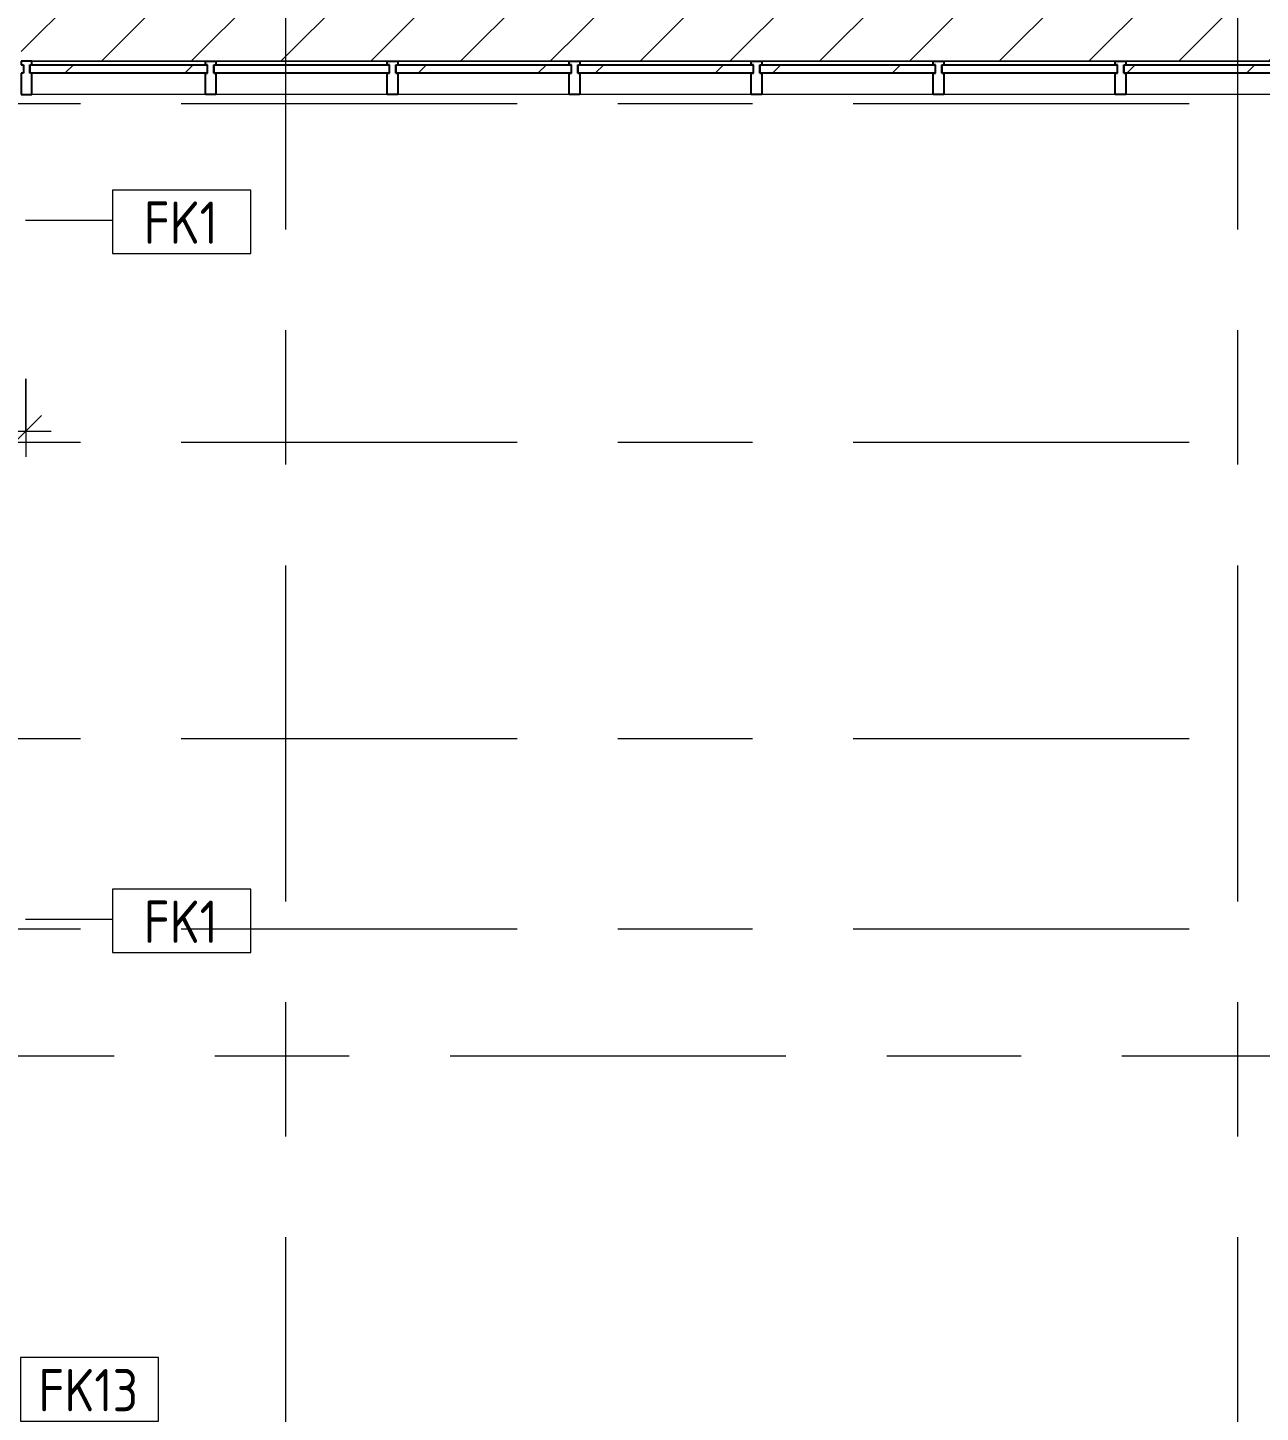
# Model space of a CAD drawing. Header units: millimetres. Extents: x -3245 to 186632, y -8553 to 29000.
# Drawn here: x 6791 to 12615, y 8816 to 15358 of the extents above; entities that cross this region are included whole.
import ezdxf

# ---------------------------------------------------------------- set-up
doc = ezdxf.new("R2010")
doc.units = ezdxf.units.MM
doc.linetypes.add('Осевая', pattern=[3175, 635, -476.25, 1587.5, -476.25])
for name, color, linetype, lineweight in [('A-ANNO-DIMS', 7, 'Continuous', 9), ('A-ANNO-DIMS-100', 7, 'Continuous', 9), ('A-DETL', 7, 'Continuous', 9), ('A-GLAZ-CURT', 7, 'Continuous', 9), ('A-GLAZ-CURT-1', 7, 'Continuous', 25), ('A-GLAZ-CWMG', 7, 'Continuous', 9), ('A-GLAZ-CWMG-1', 7, 'Continuous', 25), ('A-WALL-IDEN', 7, 'Continuous', 9), ('Оси-2', 7, 'Осевая', 9)]:
    doc.layers.add(name, color=color, linetype=linetype, lineweight=lineweight)
doc.layers.add('A-DETL-GENF-2', color=7, linetype='Continuous', lineweight=9, true_color=0xc0c0c0)
doc.styles.add('GOST Common', font='GOST_Common.ttf', dxfattribs={"width": 0.9, "height": 200})
doc.styles.add('ISOCPEUR', font='isocpeur.ttf', dxfattribs={"width": 0.9, "height": 250})
doc.dimstyles.new('ISO-2_5_0_9К_БОЛЬШОЙ', dxfattribs={"dimscale": 304.8, "dimtxt": 248.995294, "dimasz": 0.492126, "dimexe": 0.393701, "dimexo": 0.984252, "dimgap": 0, "dimtad": 1, "dimdec": 0, "dimrnd": 10, "dimzin": 0, "dimdsep": 46, "dimtxsty": 'ISOCPEUR', "dimblk1": 'OBLIQUE', "dimblk2": 'OBLIQUE', "dimsah": 1, "dimcen": 0.09, "dimdle": 0.393701, "dimazin": 0, "dimtfac": 1, "dimtdec": 4, "dimtix": 1, "dimtmove": 0, "dimatfit": 3, "dimfxl": 1, "dimtvp": 1, "dimtolj": 1, "dimtzin": 0, "dimarcsym": 2})

# ---------------------------------------------------------------- blocks, each defined once
blk = doc.blocks.new('Системная панель - Стекло - 40мм-23997895-План отделки стен 2 этажа в осях 1-12')
at = {"layer": 'A-GLAZ-CURT'}
h = blk.add_hatch(dxfattribs=at)
h.set_pattern_fill('FP_81', color=256, style=0, pattern_type=2)
h.set_pattern_definition([(45, (-7320, -15083), (-282.843, 282.843), [200, -600]), (45, (-7520, -15183), (-282.843, 282.843), [600, -200]), (45, (-7120, -15283), (-282.843, 282.843), [200, -600])])
h.paths.add_polyline_path([(420, -40), (420, 0), (-420, 0), (-420, -40), (-326.5, -40)])
at = {"layer": 'A-GLAZ-CURT-1'}
for p, q in [((-420, 0), (420, 0)), ((-420, -40), (-420, 0)), ((420, -40), (420, 0)), ((420, -40), (-420, -40))]:
    blk.add_line(p, q, dxfattribs=at)
blk = doc.blocks.new('Прямоугольный импост - Импост структурный с накладкой - 160мм-23771928-План отделки стен 2 этажа в осях 1-12')
at = {"layer": 'A-GLAZ-CWMG'}
for p, q in [((7630, 15200), (6810, 15200)), ((7630, 15043), (6810, 15043))]:
    blk.add_line(p, q, dxfattribs=at)
blk = doc.blocks.new('Прямоугольный импост - Импост структурный с накладкой - 160мм-23997897-План отделки стен 2 этажа в осях 1-12')
at = {"layer": 'A-GLAZ-CWMG-1'}
for p, q in [((0, 140), (-50, 140)), ((-50, 140), (-50, 40)), ((0, 40), (0, 140)), ((-50, 40), (-40, 40)), ((-40, 0), (-40, 40)), ((-10, 0), (-10, 40)), ((-10, 40), (0, 40)), ((0, 0), (-10, 0)), ((0, -17), (0, 0)), ((-40, 0), (-50, 0)), ((-50, 0), (-50, -17)), ((-50, -17), (0, -17))]:
    blk.add_line(p, q, dxfattribs=at)
blk = doc.blocks.new('Системная панель - Стекло - 40мм-23997899-План отделки стен 2 этажа в осях 1-12')
at = {"layer": 'A-GLAZ-CURT-1'}
for p, q in [((-415, 0), (415, 0)), ((-415, -40), (-415, 0)), ((415, -40), (415, 0)), ((415, -40), (-415, -40))]:
    blk.add_line(p, q, dxfattribs=at)
blk = doc.blocks.new('Прямоугольный импост - Импост структурный с накладкой - 160мм-23771909-План отделки стен 2 этажа в осях 1-12')
at = {"layer": 'A-GLAZ-CWMG'}
for p, q in [((11930, 15200), (11120, 15200)), ((11930, 15043), (11120, 15043))]:
    blk.add_line(p, q, dxfattribs=at)
blk = doc.blocks.new('Прямоугольный импост - Импост структурный с накладкой - 160мм-23997894-План отделки стен 2 этажа в осях 1-12')
at = {"layer": 'A-GLAZ-CWMG-1'}
for p, q in [((25, 140), (-25, 140)), ((-25, 140), (-25, 40)), ((25, 40), (25, 140)), ((-25, 40), (-15, 40)), ((-15, 0), (-25, 0)), ((-25, 0), (-25, -17)), ((-15, 40), (-15, 0)), ((15, 0), (15, 40)), ((15, 40), (25, 40)), ((-25, -17), (25, -17)), ((15, 0), (25, 0)), ((25, -17), (25, 0))]:
    blk.add_line(p, q, dxfattribs=at)
blk = doc.blocks.new('Системная панель - Стекло - 40мм-V73-План отделки стен 2 этажа в осях 1-12')
at = {"layer": 'A-GLAZ-CURT'}
h = blk.add_hatch(dxfattribs=at)
h.set_pattern_fill('FP_84', color=256, style=0, pattern_type=2)
h.set_pattern_definition([(45, (-9045, -15083), (-282.843, 282.843), [200, -600]), (45, (-9245, -15183), (-282.843, 282.843), [600, -200]), (45, (-8845, -15283), (-282.843, 282.843), [200, -600])])
h.paths.add_polyline_path([(415, -40), (415, 0), (-415, 0), (-415, -40)])
at = {"layer": 'A-GLAZ-CURT-1'}
for p, q in [((-415, 0), (415, 0)), ((-415, -40), (-415, 0)), ((415, -40), (415, 0)), ((415, -40), (-415, -40))]:
    blk.add_line(p, q, dxfattribs=at)
blk = doc.blocks.new('Системная панель - Стекло - 40мм-V74-План отделки стен 2 этажа в осях 1-12')
at = {"layer": 'A-GLAZ-CURT'}
h = blk.add_hatch(dxfattribs=at)
h.set_pattern_fill('FP_85', color=256, style=0, pattern_type=2)
h.set_pattern_definition([(45, (-9905, -15083), (-282.843, 282.843), [200, -600]), (45, (-10105, -15183), (-282.843, 282.843), [600, -200]), (45, (-9705, -15283), (-282.843, 282.843), [200, -600])])
h.paths.add_polyline_path([(415, -40), (415, 0), (-415, 0), (-415, -40), (-227.7, -40)])
at = {"layer": 'A-GLAZ-CURT-1'}
for p, q in [((-415, 0), (415, 0)), ((-415, -40), (-415, 0)), ((415, -40), (415, 0)), ((415, -40), (-415, -40))]:
    blk.add_line(p, q, dxfattribs=at)
blk = doc.blocks.new('Системная панель - Стекло - 40мм-V75-План отделки стен 2 этажа в осях 1-12')
at = {"layer": 'A-GLAZ-CURT-1'}
for p, q in [((-415, 0), (415, 0)), ((-415, -40), (-415, 0)), ((415, -40), (415, 0)), ((415, -40), (-415, -40))]:
    blk.add_line(p, q, dxfattribs=at)
blk = doc.blocks.new('Системная панель - Стекло - 40мм-V76-План отделки стен 2 этажа в осях 1-12')
at = {"layer": 'A-GLAZ-CURT'}
h = blk.add_hatch(dxfattribs=at)
h.set_pattern_fill('FP_86', color=256, style=0, pattern_type=2)
h.set_pattern_definition([(45, (-12485, -15083), (-282.843, 282.843), [200, -600]), (45, (-12685, -15183), (-282.843, 282.843), [600, -200]), (45, (-12285, -15283), (-282.843, 282.843), [200, -600])])
h.paths.add_polyline_path([(415, -40), (415, 0), (-415, 0), (-415, -40), (-123.8, -40)])
at = {"layer": 'A-GLAZ-CURT-1'}
for p, q in [((-415, 0), (415, 0)), ((-415, -40), (-415, 0)), ((415, -40), (415, 0)), ((415, -40), (-415, -40))]:
    blk.add_line(p, q, dxfattribs=at)
blk = doc.blocks.new('Системная панель - Стекло - 40мм-V77-План отделки стен 2 этажа в осях 1-12')
at = {"layer": 'A-GLAZ-CURT'}
h = blk.add_hatch(dxfattribs=at)
h.set_pattern_fill('FP_87', color=256, style=0, pattern_type=2)
h.set_pattern_definition([(45, (-10765, -15083), (-282.843, 282.843), [200, -600]), (45, (-10965, -15183), (-282.843, 282.843), [600, -200]), (45, (-10565, -15283), (-282.843, 282.843), [200, -600])])
h.paths.add_polyline_path([(415, -40), (415, 0), (-415, 0), (-415, -40)])
at = {"layer": 'A-GLAZ-CURT-1'}
for p, q in [((-415, 0), (415, 0)), ((-415, -40), (-415, 0)), ((415, -40), (415, 0)), ((415, -40), (-415, -40))]:
    blk.add_line(p, q, dxfattribs=at)
blk = doc.blocks.new('М_стена_0001 - Типоразмер_без рамки-25382661-План отделки стен 2 этажа в осях 1-12')
at = {"layer": 'A-WALL-IDEN'}
for p, q in [((3.258, 1.523), (-3.273, 1.523)), ((-3.273, 1.523), (-3.273, -1.477)), ((3.258, -1.477), (3.258, 1.523)), ((-3.273, -1.477), (3.258, -1.477))]:
    blk.add_line(p, q, dxfattribs=at)
blk = doc.blocks.new('DIMBLOCK16-План отделки стен 2 этажа в осях 1-12')
at = {"layer": 'A-ANNO-DIMS-100'}
for p, q in [((5579.5, 13699), (5579.5, 13331)), ((5579.5, 13451), (5579.5, 13699)), ((6781, 13699), (6781, 13331)), ((6781, 13451), (6781, 13699)), ((5579.5, 13451), (6901, 13451))]:
    blk.add_line(p, q, dxfattribs=at)
at = {"layer": 'A-ANNO-DIMS-100', "lineweight": 20}
for p, q in [((5579.5, 13451), (5654.5, 13526)), ((6781, 13451), (6856, 13526)), ((5579.5, 13451), (5504.5, 13376)), ((6781, 13451), (6706, 13376))]:
    blk.add_line(p, q, dxfattribs=at)
at = {"layer": 'A-ANNO-DIMS-100', "color": 0, "insert": (5885.8, 13777.6), "char_height": 250, "width": 706.764, "attachment_point": 1, "line_spacing_factor": 1.149209, "style": 'ISOCPEUR'}
blk.add_mtext('1200', dxfattribs=at)
blk = doc.blocks.new('_Oblique')
at = {"color": 0, "linetype": 'ByBlock', "lineweight": -2}
blk.add_line((-0.5, -0.5), (0.5, 0.5), dxfattribs=at)

msp = doc.modelspace()

# ---------------------------------------------------------------- hatches: boundary and pattern name
at = {"layer": 'A-DETL-GENF-2'}
h = msp.add_hatch(dxfattribs=at)
h.set_pattern_fill('FP_103', color=256, style=0, pattern_type=2)
h.set_pattern_definition([(45, (0, 0), (-212.132, 212.132), [])])
h.paths.add_polyline_path([(13710.3, 15200), (13710.3, 27150), (4660, 27150), (4660, 26500), (4060, 26500), (4060, 25750), (9710, 25750), (9710, 20770), (6760, 20770), (6760, 15200), (13603.1, 15200)])

# ---------------------------------------------------------------- linework, layer by layer
at = {"layer": 'A-DETL'}
msp.add_line((6760, 15200), (13710.3, 15200), dxfattribs=at)
at = {"layer": 'A-WALL-IDEN'}
for p, q in [((6780.5, 14449.3), (7191.4, 14449.3)), ((6780.5, 11145.9), (7191.4, 11145.9))]:
    msp.add_line(p, q, dxfattribs=at)
at = {"layer": 'Оси-2'}
for p, q in [((8010, 593.7), (8010, 24898.1)), ((12510, 593.7), (12510, 24898.1)), ((55, 15000), (30760, 15000)), ((55, 13400), (30760, 13400)), ((55, 12000), (35770, 12000)), ((55, 11100), (35770, 11100)), ((1325, 10500), (35770, 10500))]:
    msp.add_line(p, q, dxfattribs=at)

# ---------------------------------------------------------------- block references
at = {"layer": 'A-GLAZ-CURT-1'}
for name, p in [('Системная панель - Стекло - 40мм-23997895-План отделки стен 2 этажа в осях 1-12', (7220, 15183)), ('Системная панель - Стекло - 40мм-V75-План отделки стен 2 этажа в осях 1-12', (8085, 15183)), ('Системная панель - Стекло - 40мм-V73-План отделки стен 2 этажа в осях 1-12', (8945, 15183)), ('Системная панель - Стекло - 40мм-V74-План отделки стен 2 этажа в осях 1-12', (9805, 15183)), ('Системная панель - Стекло - 40мм-V77-План отделки стен 2 этажа в осях 1-12', (10665, 15183)), ('Системная панель - Стекло - 40мм-23997899-План отделки стен 2 этажа в осях 1-12', (11525, 15183)), ('Системная панель - Стекло - 40мм-V76-План отделки стен 2 этажа в осях 1-12', (12385, 15183))]:
    msp.add_blockref(name, p, dxfattribs=at)
at = {"layer": 'A-GLAZ-CWMG', "rotation": 180}
msp.add_blockref('Прямоугольный импост - Импост структурный с накладкой - 160мм-23997897-План отделки стен 2 этажа в осях 1-12', (6760, 15183), dxfattribs=at)
at = {"layer": 'A-GLAZ-CWMG'}
for name, p in [('Прямоугольный импост - Импост структурный с накладкой - 160мм-23771928-План отделки стен 2 этажа в осях 1-12', (0, 0)), ('Прямоугольный импост - Импост структурный с накладкой - 160мм-23771909-План отделки стен 2 этажа в осях 1-12', (-3440, 0)), ('Прямоугольный импост - Импост структурный с накладкой - 160мм-23771909-План отделки стен 2 этажа в осях 1-12', (-2580, 0)), ('Прямоугольный импост - Импост структурный с накладкой - 160мм-23771909-План отделки стен 2 этажа в осях 1-12', (-1720, 0)), ('Прямоугольный импост - Импост структурный с накладкой - 160мм-23771909-План отделки стен 2 этажа в осях 1-12', (-860, 0)), ('Прямоугольный импост - Импост структурный с накладкой - 160мм-23771909-План отделки стен 2 этажа в осях 1-12', (0, 0)), ('Прямоугольный импост - Импост структурный с накладкой - 160мм-23771909-План отделки стен 2 этажа в осях 1-12', (860, 0))]:
    msp.add_blockref(name, p, dxfattribs=at)
at = {"layer": 'A-GLAZ-CWMG-1', "extrusion": (0, 0, -1), "rotation": 180}
for p in [(-7655, 15183), (-8515, 15183), (-9375, 15183), (-10235, 15183), (-11095, 15183), (-11955, 15183)]:
    msp.add_blockref('Прямоугольный импост - Импост структурный с накладкой - 160мм-23997894-План отделки стен 2 этажа в осях 1-12', p, dxfattribs=at)
at = {"layer": 'A-WALL-IDEN', "xscale": 99.99999999999993, "yscale": 99.99999999999993, "zscale": 99.99999999999993}
for p in [(7518.8, 14438.8), (7518.8, 11135.4), (7083.6, 8922.1)]:
    msp.add_blockref('М_стена_0001 - Типоразмер_без рамки-25382661-План отделки стен 2 этажа в осях 1-12', p, dxfattribs=at)

# ---------------------------------------------------------------- texts
at = {"layer": 'A-WALL-IDEN', "char_height": 200, "attachment_point": 1, "style": 'GOST Common'}
for s, insert, width in [('FK1', (7338.5, 14536.8), 447.342), ('FK1', (7338.5, 11233.5), 447.342), ('FK13', (6840.9, 9020.1), 598.861)]:
    msp.add_mtext(s, dxfattribs=dict(at, insert=insert, width=width))

# ---------------------------------------------------------------- dimensions: what is measured, and where the dimension line sits
at = {"layer": 'A-ANNO-DIMS'}
dim = msp.add_linear_dim(base=(6781.0001, 13451.0268), p1=(5579.5432, 13999), p2=(6781.0001, 13999), dimstyle='ISO-2_5_0_9К_БОЛЬШОЙ', override={"dimpost": '<>', "dimfxl": 1201.456933}, dxfattribs=at)
dim.commit()
dim.dimension.update_dxf_attribs({"geometry": 'DIMBLOCK16-План отделки стен 2 этажа в осях 1-12', "text_midpoint": (6180.2716, 13576.0268)})

doc.saveas('drawing.dxf')
